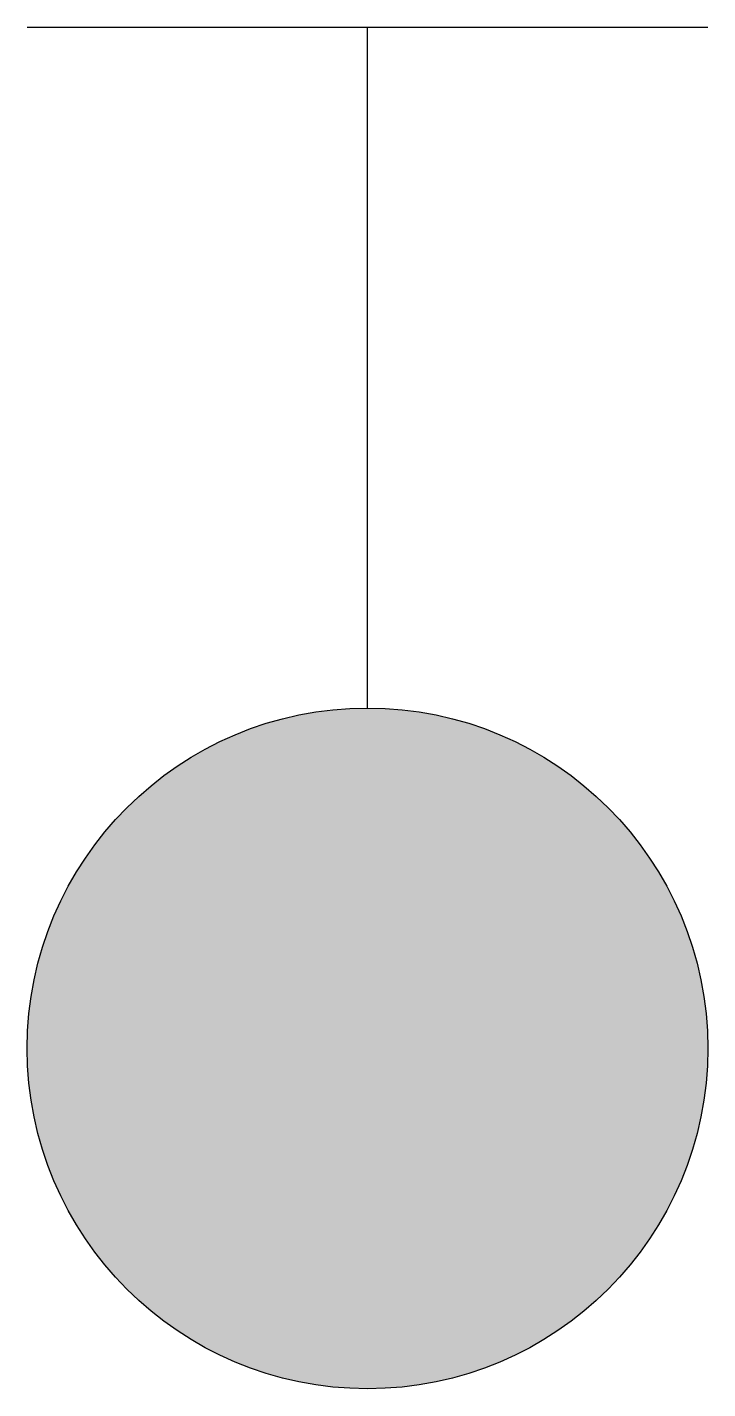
# Model space of a CAD drawing. Header units: millimetres. Extents: x -25 to 25, y -25 to 75.
import ezdxf

# ---------------------------------------------------------------- set-up
doc = ezdxf.new("R2010")
doc.units = ezdxf.units.MM
doc.header["$LTSCALE"] = 100

msp = doc.modelspace()

# ---------------------------------------------------------------- hatches: boundary and pattern name
at = {"transparency": 33554483}
h = msp.add_hatch(color=256, dxfattribs=at)
h.dxf.hatch_style = 1
h.paths.add_polyline_path([(-25, 0, 1), (25, 0, 1)])

# ---------------------------------------------------------------- linework, layer by layer
msp.add_line((-25, 75), (25, 75))
msp.add_lwpolyline([(0, 25), (0, 75)])
msp.add_circle((0, 0), 25)

doc.saveas('drawing.dxf')
